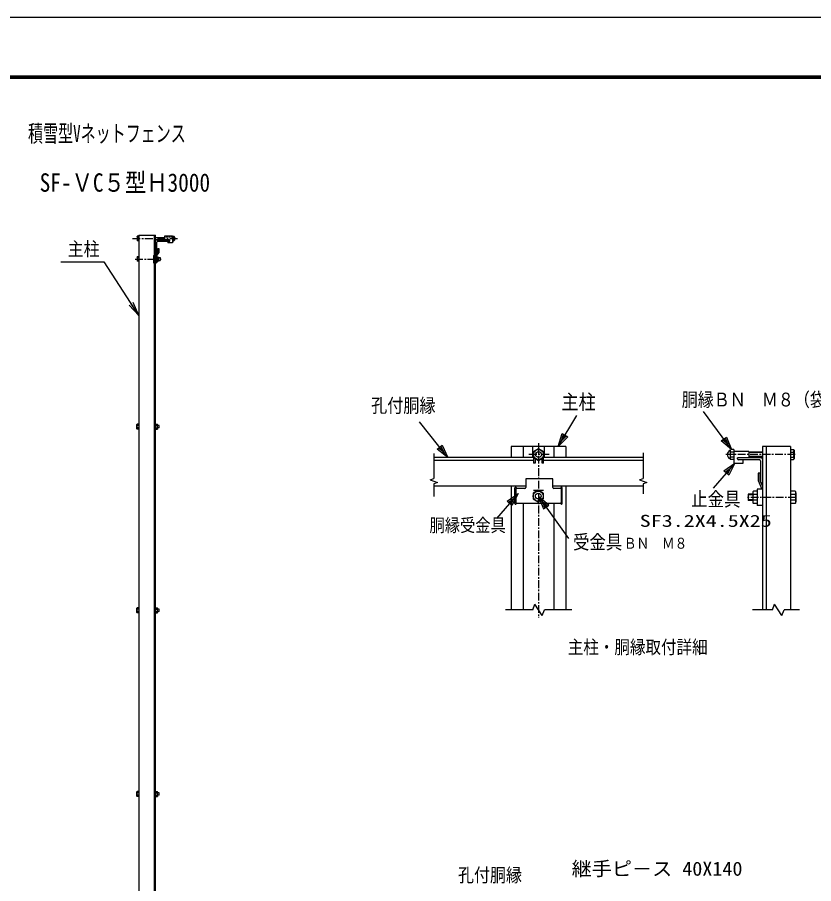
# Model space of a CAD drawing. Units: millimetres, scale not verified. Extents: x -4455 to 4455, y -3150 to 3150.
# Drawn here: x -110 to 2447, y 367 to 3150 of the extents above; entities that cross this region are included whole.
import ezdxf
from ezdxf.enums import TextEntityAlignment as Align

# ---------------------------------------------------------------- set-up
doc = ezdxf.new("R2010")
doc.units = ezdxf.units.MM
doc.header["$LTSCALE"] = 20
doc.linetypes.add('USER2', pattern=[2, 1.25, -0.25, 0.25, -0.25])
doc.linetypes.add('USER3', pattern=[0.375, 0.25, -0.125])
for name, color, linetype, lineweight in [('0-0_1', 7, 'Continuous', 25), ('0-1_2', 7, 'Continuous', 25), ('0-2_0', 4, 'Continuous', 25), ('0-4_EXTCNT-LMEC0', 2, 'Continuous', 25), ('0-6_EXTCNT-L', 1, 'Continuous', 25), ('0-7_WAKU', 7, 'Continuous', 25)]:
    doc.layers.add(name, color=color, linetype=linetype, lineweight=lineweight)
doc.layers.add('0-3_10', color=4, linetype='Continuous')
doc.styles.add('ＭＳ ゴシック', font='')
doc.styles.get('ＭＳ ゴシック').set_extended_font_data('MS Gothic')

# ---------------------------------------------------------------- blocks, each defined once
blk = doc.blocks.new('C51')
at = {"layer": '0-0_1', "color": 4}
blk.add_line((135061, 104010.5), (133661.3, 102411.8), dxfattribs=at)
blk.add_lwpolyline([(134349.7, 103516.8), (135061, 104010.5), (134665.7, 103240.2)], close=True, dxfattribs=at)
blk.add_lwpolyline([(134428.7, 103447.7), (134784.4, 103694.5), (134586.7, 103309.3)], dxfattribs=at)
blk = doc.blocks.new('C49')
at = {"layer": '0-0_1', "color": 4}
blk.add_line((116624.1, 104388.2), (114811.1, 106684), dxfattribs=at)
blk.add_lwpolyline([(116268.3, 105177.6), (116624.1, 104388.2), (115938.7, 104917.3)], close=True, dxfattribs=at)
blk.add_lwpolyline([(116185.9, 105112.5), (116363.8, 104717.8), (116021.1, 104982.3)], dxfattribs=at)
blk = doc.blocks.new('C52')
at = {"layer": '0-0_1', "color": 4}
blk.add_line((134851.1, 104894.6), (133050.8, 107334.7), dxfattribs=at)
blk.add_lwpolyline([(134521.3, 105695.2), (134851.1, 104894.6), (134183.4, 105445.9)], close=True, dxfattribs=at)
blk.add_lwpolyline([(134436.8, 105632.9), (134601.7, 105232.6), (134267.9, 105508.2)], dxfattribs=at)
blk = doc.blocks.new('C50')
at = {"layer": '0-0_1', "color": 4}
blk.add_line((123707.5, 105095.7), (124907.8, 107079.9), dxfattribs=at)
blk.add_lwpolyline([(124322, 105705.7), (123707.5, 105095.7), (123962.6, 105923.1)], close=True, dxfattribs=at)
blk.add_lwpolyline([(124232.1, 105760.1), (123924.9, 105455.1), (124052.5, 105868.8)], dxfattribs=at)
blk = doc.blocks.new('DARROWS')
at = {"layer": '0-2_0', "color": 2}
blk.add_line((0, 0), (-19.982, 0), dxfattribs=at)
blk.add_lwpolyline([(-20, -3.333), (0, 0), (-20, 3.333)], dxfattribs=at)

msp = doc.modelspace()

# ---------------------------------------------------------------- linework, layer by layer
at = {"layer": '0-0_1'}
for p, q in [((279.36, 2449.77), (279.36, -920.23)), ((329.86, -920.23), (329.86, 2449.77)), ((333.36, -920.23), (333.36, 2449.77)), ((340.36, 2395.77), (333.36, 2385.27)), ((343.56, 2394.8), (336.56, 2384.3)), ((340.36, 2406.77), (340.36, 2395.77)), ((340.36, 2406.77), (343.56, 2406.77)), ((343.56, 2406.77), (343.56, 2394.8)), ((326.56, 2385.27), (329.86, 2385.27)), ((326.56, 2385.27), (326.56, 2361.27)), ((333.36, 2385.27), (333.36, 2361.27)), ((336.56, 2384.3), (336.56, 2361.27)), ((341.64, 2378.07), (348.24, 2378.07)), ((341.64, 2368.47), (348.24, 2368.47)), ((348.24, 2378.07), (348.24, 2368.47)), ((326.56, 2361.27), (329.86, 2361.27)), ((333.36, 2361.27), (336.56, 2361.27)), ((1475.21, 1771.37), (1475.21, 1736)), ((1651.29, 1771.37), (1475.22, 1771.37)), ((1513.78, 1771.37), (1513.78, 1736)), ((1544.63, 1736), (1544.63, 1771.37)), ((1563.25, 1763.81), (1547.13, 1754.5)), ((1547.13, 1754.5), (1547.13, 1717.11)), ((1579.38, 1754.5), (1563.25, 1763.81)), ((1579.38, 1717.11), (1579.38, 1754.5)), ((1581.88, 1736), (1581.88, 1771.37)), ((1612.73, 1771.37), (1612.73, 1736)), ((1651.29, 1771.37), (1651.29, 1736)), ((2238.09, 1755.29), (2189.86, 1755.29)), ((2238.09, 1755.29), (2238.09, 1735.2)), ((2282.29, 1771.37), (2282.29, 1246.37)), ((2372.29, 1771.37), (2282.29, 1771.37)), ((2294.29, 1771.37), (2294.29, 1246.37)), ((2372.29, 1771.37), (2372.29, 1246.37)), ((1547.13, 1736), (1227.3, 1736)), ((1547.13, 1726.21), (1227.3, 1726.21)), ((1547.13, 1735.88), (1563.25, 1726.57)), ((1563.25, 1726.57), (1579.38, 1735.88)), ((1574.38, 1717.11), (1574.38, 1732.99)), ((1899.21, 1736), (1579.38, 1736)), ((1899.21, 1726.21), (1579.38, 1726.21)), ((2189.86, 1729.17), (2189.86, 1717.11)), ((2238.09, 1735.2), (2201.92, 1735.2)), ((2201.92, 1731.18), (2201.92, 1735.2)), ((2278.27, 1734.19), (2201.92, 1734.19)), ((2273.25, 1728.16), (2204.93, 1728.16)), ((2220, 1717.11), (2220, 1728.16)), ((1579.38, 1717.11), (1574.38, 1717.11)), ((2189.86, 1717.11), (2220, 1717.11)), ((2276.26, 1725.15), (2276.26, 1656.83)), ((2274.26, 1684.96), (2268.23, 1684.96)), ((2268.23, 1684.96), (2268.23, 1661.64)), ((2274.26, 1684.96), (2274.25, 1662.86)), ((1522.36, 1643.42), (1227.3, 1643.42)), ((1475.21, 1643.42), (1475.21, 1246.37)), ((1899.21, 1643.42), (1608.77, 1643.42)), ((1651.29, 1643.42), (1651.29, 1246.37)), ((2268.23, 1661.64), (2279.68, 1634.43)), ((2274.26, 1662.86), (2282.29, 1643.76)), ((2282.29, 1653.82), (2279.28, 1653.82)), ((1562.3, 1630.43), (1546.18, 1621.12)), ((1578.43, 1621.12), (1562.3, 1630.43)), ((2236.34, 1618.43), (2236.34, 1597.09)), ((2251, 1618.43), (2236.34, 1618.43)), ((2251, 1622.09), (2251, 1593.43)), ((2265.67, 1627.76), (2253.4, 1627.76)), ((2265.67, 1616.43), (2253.4, 1616.43)), ((2282.29, 1634.43), (2265.67, 1634.43)), ((2265.67, 1634.43), (2265.67, 1581.09)), ((2387.26, 1627.76), (2372.33, 1627.76)), ((2387.25, 1616.43), (2372.33, 1616.43)), ((2389.66, 1622.1), (2389.66, 1593.41)), ((1513.78, 1588.69), (1513.78, 1246.37)), ((1546.18, 1602.5), (1562.3, 1593.19)), ((1562.3, 1593.19), (1578.43, 1602.5)), ((1612.73, 1588.69), (1612.73, 1246.37)), ((2251, 1597.09), (2236.34, 1597.09)), ((2265.67, 1599.09), (2253.4, 1599.09)), ((2265.67, 1587.76), (2253.4, 1587.76)), ((2387.26, 1599.09), (2372.33, 1599.09)), ((2387.3, 1587.76), (2372.33, 1587.76)), ((2282.29, 1581.09), (2265.67, 1581.09))]:
    msp.add_line(p, q, dxfattribs=at)
at = {"layer": '0-0_1', "color": 4, "linetype": 'USER2'}
for p, q in [((259.36, 2439.27), (404.11, 2439.27)), ((268.03, 2373.27), (351.09, 2373.27)), ((1563.25, 1781.31), (1563.25, 1220.91)), ((1597.49, 1745.19), (1529.54, 1745.19)), ((2387.68, 1745.24), (2164.41, 1745.24)), ((2389.66, 1607.76), (2233.37, 1607.76))]:
    msp.add_line(p, q, dxfattribs=at)
at = {"layer": '0-0_1', "color": 4}
for p, q in [((341.64, 2377.11), (348.24, 2377.11)), ((341.64, 2369.43), (348.24, 2369.43)), ((1227.3, 1748.16), (1227.3, 1684.06)), ((1899.21, 1751.04), (1899.21, 1680.05)), ((1899.21, 1675.78), (1899.21, 1668.8)), ((1215.55, 1664.52), (1227.3, 1668.8)), ((1215.55, 1664.52), (1239.04, 1655.97)), ((1239.04, 1655.97), (1227.3, 1651.69)), ((1887.46, 1664.52), (1899.21, 1668.8)), ((1887.46, 1664.52), (1910.96, 1655.97)), ((1910.96, 1655.97), (1899.21, 1651.69)), ((1899.21, 1651.69), (1899.21, 1619.44)), ((2251, 1616.29), (2236.34, 1616.29)), ((1563.25, 1610.75), (1659.59, 1475.47)), ((1596.15, 1582.61), (1563.25, 1610.75)), ((1575.43, 1593.63), (1583.32, 1573.48)), ((1591.88, 1579.57), (1575.43, 1593.63)), ((2251, 1599.23), (2236.33, 1599.23)), ((1544.63, 1246.37), (1551.41, 1265)), ((1575.1, 1227.75), (1551.41, 1265)), ((2314.41, 1246.37), (2321.18, 1265)), ((2344.87, 1227.75), (2321.18, 1265)), ((1544.63, 1246.37), (1456.59, 1246.37)), ((1575.1, 1227.75), (1581.88, 1246.37)), ((1669.92, 1246.37), (1581.88, 1246.37)), ((2314.41, 1246.37), (2250.42, 1246.37)), ((2344.87, 1227.75), (2351.65, 1246.37)), ((2400.98, 1246.37), (2351.65, 1246.37))]:
    msp.add_line(p, q, dxfattribs=at)
at = {"layer": '0-0_1'}
msp.add_lwpolyline([(1552.13, 1732.99), (1552.13, 1717.11), (1547.13, 1717.11)], dxfattribs=at)
at = {"layer": '0-0_1', "color": 4}
msp.add_lwpolyline([(1563.25, 1610.75), (1579.04, 1570.44), (1596.15, 1582.61)], dxfattribs=at)
at = {"layer": '0-0_1'}
for centre, radius in [((1563.25, 1745.19), 16.13), ((1563.25, 1745.19), 9.31), ((1562.31, 1611.81), 16.13), ((1562.3, 1611.81), 9.31)]:
    msp.add_circle(centre, radius, dxfattribs=at)
for centre, radius, start, end in [((389.9, 2439.15), 6.88, 294.0287, 66.50071), ((2184.7, 1744.98), 15.29, 113.49933, 245.97135), ((2204.93, 1731.18), 3.01, 180.01749, 270), ((2273.25, 1725.15), 3.01, 0, 90), ((2278.27, 1730.17), 4.02, 0, 90), ((2279.28, 1656.8), 3.01, 179.99992, 270), ((2258.71, 1622.11), 7.75, 133.23149, 226.94679), ((2267.95, 1607.71), 16.94, 149.07794, 210.64148), ((2381.95, 1622.11), 7.75, 313.05395, 46.76926), ((2372.71, 1607.71), 16.94, 329.3584, 30.92194), ((2259.2, 1593.39), 8.14, 135.46316, 224.1324), ((2381.46, 1593.39), 8.14, 315.86685, 44.53607)]:
    msp.add_arc(centre, radius, start, end, dxfattribs=at)
at = {"layer": '0-1_2'}
for p, q in [((274.27, 2445.57), (274.84, 2446.55)), ((274.27, 2445.57), (274.27, 2432.99)), ((274.27, 2432.99), (274.84, 2432.02)), ((279.36, 2446.55), (274.84, 2446.55)), ((279.36, 2442.91), (274.84, 2442.91)), ((279.36, 2435.65), (274.84, 2435.65)), ((279.36, 2432.02), (274.84, 2432.02)), ((279.36, 2446.55), (279.36, 2432.02)), ((279.46, 2442.05), (279.46, 2427.53)), ((333.36, 2442.93), (362.57, 2442.93)), ((333.36, 2435.69), (362.57, 2435.69)), ((387.57, 2446.5), (387.57, 2432.04)), ((387.57, 2446.5), (392.08, 2446.5)), ((387.57, 2442.89), (392.13, 2442.89)), ((387.57, 2442.89), (387.57, 2435.65)), ((387.57, 2435.65), (392.08, 2435.65)), ((387.57, 2432.04), (392.08, 2432.04)), ((392.64, 2445.53), (392.08, 2446.5)), ((392.64, 2433.01), (392.08, 2432.04)), ((392.64, 2445.53), (392.64, 2433.01)), ((274.27, 2379.57), (274.84, 2380.55)), ((274.27, 2379.57), (274.27, 2366.99)), ((274.27, 2366.99), (274.84, 2366.02)), ((279.36, 2380.55), (274.84, 2380.55)), ((279.36, 2376.91), (274.84, 2376.91)), ((279.36, 2369.65), (274.84, 2369.65)), ((279.36, 2366.02), (274.84, 2366.02)), ((279.36, 2380.55), (279.36, 2366.02)), ((336.56, 2380.53), (341.08, 2380.53)), ((336.56, 2380.53), (336.56, 2366.01)), ((336.56, 2376.9), (341.08, 2376.9)), ((336.56, 2369.64), (341.08, 2369.64)), ((336.56, 2366.01), (341.08, 2366.01)), ((341.64, 2379.56), (341.08, 2380.53)), ((341.64, 2366.98), (341.08, 2366.01)), ((341.64, 2379.56), (341.64, 2366.98)), ((273.76, 1841.7), (274.38, 1842.77)), ((273.76, 1827.84), (273.76, 1841.7)), ((279.36, 1842.77), (274.38, 1842.77)), ((279.36, 1838.77), (274.38, 1838.77)), ((333.36, 1842.77), (339.14, 1842.77)), ((333.36, 1838.77), (339.14, 1838.77)), ((339.76, 1841.7), (339.14, 1842.77)), ((339.76, 1827.84), (339.76, 1841.7)), ((344.83, 1838.77), (339.76, 1838.77)), ((344.83, 1830.77), (344.83, 1838.77)), ((273.76, 1827.84), (274.38, 1826.77)), ((279.36, 1830.77), (274.38, 1830.77)), ((279.36, 1826.77), (274.38, 1826.77)), ((333.36, 1830.77), (339.14, 1830.77)), ((333.36, 1826.77), (339.14, 1826.77)), ((339.76, 1827.84), (339.14, 1826.77)), ((344.83, 1830.77), (339.76, 1830.77)), ((2178.61, 1759.16), (2179.85, 1761.32)), ((2178.61, 1759.16), (2178.61, 1731.32)), ((2189.86, 1761.32), (2179.85, 1761.32)), ((2189.86, 1761.32), (2189.86, 1729.17)), ((2372.29, 1761.32), (2382.34, 1761.32)), ((2372.29, 1761.32), (2372.29, 1729.04)), ((2383.59, 1759.16), (2382.34, 1761.32)), ((2383.59, 1759.16), (2383.59, 1731.2)), ((2178.61, 1731.32), (2179.85, 1729.17)), ((2189.86, 1753.28), (2179.75, 1753.28)), ((2189.86, 1737.21), (2179.85, 1737.2)), ((2189.86, 1729.17), (2179.85, 1729.17)), ((2189.86, 1753.28), (2189.86, 1737.21)), ((2282.29, 1753.28), (2238.08, 1753.28)), ((2282.29, 1737.21), (2238.08, 1737.21)), ((2372.29, 1753.25), (2382.34, 1753.25)), ((2372.29, 1737.11), (2382.34, 1737.11)), ((2372.29, 1729.04), (2382.34, 1729.04)), ((2383.59, 1731.2), (2382.34, 1729.04)), ((2372.33, 1620.66), (2372.33, 1594.84)), ((273.76, 1251.7), (274.38, 1252.77)), ((279.36, 1252.77), (274.38, 1252.77)), ((333.36, 1252.77), (339.14, 1252.77)), ((339.76, 1251.7), (339.14, 1252.77)), ((273.76, 1237.84), (273.76, 1251.7)), ((273.76, 1237.84), (274.38, 1236.77)), ((279.36, 1248.77), (274.38, 1248.77)), ((279.36, 1240.77), (274.38, 1240.77)), ((279.36, 1236.77), (274.38, 1236.77)), ((333.36, 1248.77), (339.14, 1248.77)), ((333.36, 1240.77), (339.14, 1240.77)), ((333.36, 1236.77), (339.14, 1236.77)), ((339.76, 1237.84), (339.14, 1236.77)), ((339.76, 1237.84), (339.76, 1251.7)), ((344.83, 1248.77), (339.76, 1248.77)), ((344.83, 1240.77), (339.76, 1240.77)), ((344.83, 1240.77), (344.83, 1248.77)), ((273.76, 661.7), (274.38, 662.77)), ((273.76, 647.84), (273.76, 661.7)), ((273.76, 647.84), (274.38, 646.77)), ((279.36, 662.77), (274.38, 662.77)), ((279.36, 658.77), (274.38, 658.77)), ((279.36, 650.77), (274.38, 650.77)), ((279.36, 646.77), (274.38, 646.77)), ((333.36, 662.77), (339.14, 662.77)), ((333.36, 658.77), (339.14, 658.77)), ((333.36, 650.77), (339.14, 650.77)), ((333.36, 646.77), (339.14, 646.77)), ((339.76, 661.7), (339.14, 662.77)), ((339.76, 647.84), (339.14, 646.77)), ((339.76, 647.84), (339.76, 661.7)), ((344.83, 658.77), (339.76, 658.77)), ((344.83, 650.77), (339.76, 650.77)), ((344.83, 650.77), (344.83, 658.77))]:
    msp.add_line(p, q, dxfattribs=at)
at = {"layer": '0-1_2', "color": 4}
for p, q in [((333.36, 2442.21), (362.57, 2442.21)), ((333.36, 2436.42), (362.57, 2436.42)), ((2282.29, 1751.67), (2238.08, 1751.67)), ((2282.29, 1738.81), (2238.08, 1738.81))]:
    msp.add_line(p, q, dxfattribs=at)
at = {"layer": '0-1_2'}
for centre, radius, start, end in [((286.25, 2439.28), 11.98, 162.34599, 197.64446), ((280.84, 2432.99), 6.57, 156.11459, 180.00005), ((280.84, 2445.57), 6.57, 180.00005, 203.88695), ((379.59, 2439.38), 13.02, 343.38898, 15.69304), ((386.1, 2433.01), 6.54, 0.00012, 23.96517), ((386.1, 2445.53), 6.57, 336.37143, 0.00012), ((286.25, 2373.28), 11.98, 162.34599, 197.64446), ((280.84, 2366.99), 6.57, 156.11459, 180.00005), ((280.84, 2379.57), 6.57, 180.00005, 203.88695), ((335.08, 2379.56), 6.57, 336.11305, 359.99995), ((329.67, 2373.27), 11.98, 342.35554, 17.65401), ((335.08, 2366.98), 6.57, 359.99995, 23.88541), ((280.99, 1841.7), 7.23, 179.99992, 203.88486), ((286.95, 1834.77), 13.19, 162.35463, 197.65355), ((332.53, 1841.7), 7.23, 336.12625, 0), ((326.51, 1834.78), 13.25, 342.41266, 17.55417), ((280.99, 1827.84), 7.23, 156.1122, 179.99992), ((332.53, 1827.84), 7.23, 0, 23.88957), ((2193.14, 1759.16), 14.61, 179.99992, 203.62862), ((2369, 1759.16), 14.59, 336.1131, 0), ((2193.14, 1731.32), 14.53, 156.03488, 179.99992), ((2207.6, 1745.48), 28.93, 164.30701, 196.61107), ((2356.97, 1745.18), 26.62, 342.35559, 17.65405), ((2369, 1731.2), 14.59, 0, 23.88546), ((280.99, 1251.7), 7.23, 179.99992, 203.88486), ((286.95, 1244.77), 13.19, 162.35463, 197.65355), ((280.99, 1237.84), 7.23, 156.1122, 179.99992), ((332.53, 1251.7), 7.23, 336.12625, 0), ((326.51, 1244.78), 13.25, 342.41266, 17.55417), ((332.53, 1237.84), 7.23, 0, 23.88957), ((280.99, 661.7), 7.23, 179.99992, 203.88486), ((286.95, 654.77), 13.19, 162.35463, 197.65355), ((280.99, 647.84), 7.23, 156.1122, 179.99992), ((332.53, 661.7), 7.23, 336.12625, 0), ((326.51, 654.78), 13.25, 342.41266, 17.55417), ((332.53, 647.84), 7.23, 0, 23.88957)]:
    msp.add_arc(centre, radius, start, end, dxfattribs=at)
at = {"layer": '0-2_0', "color": 7}
for p, q in [((279.36, 2449.77), (333.36, 2449.77)), ((333.36, 2434.77), (378.36, 2434.77)), ((333.36, 2384.47), (333.36, 2429.47)), ((337.36, 2392.77), (337.36, 2427.77)), ((340.36, 2430.77), (375.36, 2430.77)), ((376.97, 2435.17), (362.57, 2435.17)), ((372.57, 2429.97), (372.57, 2424.97)), ((376.97, 2429.97), (372.57, 2429.97)), ((387.57, 2424.97), (372.57, 2424.97)), ((378.36, 2434.77), (378.36, 2433.77)), ((387.57, 2446.57), (387.57, 2424.97)), ((334.36, 2389.77), (333.36, 2389.77)), ((1608.77, 1666.75), (1522.36, 1666.75)), ((1522.36, 1666.75), (1522.36, 1639.63)), ((1608.77, 1639.63), (1608.77, 1666.75)), ((1487.34, 1587.55), (1487.34, 1637.95)), ((1490.07, 1639.95), (1489.34, 1639.95)), ((1489.34, 1639.95), (1490.07, 1639.95)), ((1490.54, 1634.63), (1490.54, 1590.69)), ((1492.07, 1636.63), (1492.07, 1637.95)), ((1519.36, 1636.63), (1492.54, 1636.63)), ((1546.18, 1621.12), (1546.18, 1602.5)), ((1547.52, 1631.18), (1579.34, 1631.18)), ((1547.52, 1631.18), (1547.52, 1631.13)), ((1547.52, 1631.13), (1579.34, 1631.13)), ((1578.43, 1621.12), (1578.43, 1602.5)), ((1579.34, 1631.18), (1579.34, 1631.13)), ((1634.41, 1636.63), (1611.77, 1636.63)), ((1634.41, 1636.57), (1634.41, 1636.63)), ((1634.44, 1636.63), (1634.44, 1637.95)), ((1635.96, 1634.63), (1635.96, 1590.69)), ((1636.44, 1639.95), (1637.17, 1639.95)), ((1637.17, 1639.95), (1636.44, 1639.95)), ((1639.17, 1587.55), (1639.17, 1637.95)), ((1492.07, 1587.84), (1492.07, 1588.69)), ((1492.54, 1588.69), (1634.41, 1588.69)), ((1634.41, 1588.69), (1634.41, 1588.74)), ((1634.44, 1587.84), (1634.44, 1588.69)), ((1489.32, 1585.84), (1490.07, 1585.84)), ((1637.19, 1585.84), (1636.44, 1585.84))]:
    msp.add_line(p, q, dxfattribs=at)
at = {"layer": '0-2_0', "color": 7, "linetype": 'USER3'}
msp.add_line((387.57, 2443.37), (362.57, 2443.37), dxfattribs=at)
at = {"layer": '0-2_0', "color": 7}
msp.add_lwpolyline([(387.57, 2446.57), (362.57, 2446.57), (362.57, 2435.17)], dxfattribs=at)
for centre, radius, start, end in [((340.36, 2427.77), 3, 90, 180), ((375.36, 2433.77), 3, 270, 360), ((376.97, 2432.57), 2.6, 270, 90), ((334.36, 2392.77), 3, 270, 0), ((1489.34, 1637.95), 2, 90, 180), ((1490.07, 1637.95), 2, 0, 90), ((1492.54, 1634.63), 2, 90, 180), ((1519.36, 1639.63), 3, 270, 0), ((1611.77, 1639.63), 3, 180, 270), ((1633.96, 1634.63), 2, 0, 90), ((1636.44, 1637.95), 2, 90, 180), ((1637.17, 1637.95), 2, 0, 90), ((1489.32, 1587.84), 2, 188.18645, 270), ((1490.07, 1587.84), 2, 270, 0), ((1492.54, 1590.69), 2, 180, 270), ((1633.96, 1590.69), 2, 270, 0), ((1636.44, 1587.84), 2, 180, 270), ((1637.19, 1587.84), 2, 270, 351.81355)]:
    msp.add_arc(centre, radius, start, end, dxfattribs=at)
at = {"layer": '0-4_EXTCNT-LMEC0', "color": 4}
for p, q in [((1227.3, 1684.06), (1227.3, 1668.8)), ((1899.21, 1680.05), (1899.21, 1675.78)), ((1227.3, 1651.69), (1227.3, 1610))]:
    msp.add_line(p, q, dxfattribs=at)
at = {"layer": '0-6_EXTCNT-L', "color": 4}
msp.add_lwpolyline([(29.51, 2364.08), (167.3, 2364.08), (277.72, 2194.41)], dxfattribs=at)
at = {"layer": '0-7_WAKU', "color": 3}
msp.add_lwpolyline([(-4455.04, 3149.97), (4454.96, 3149.97), (4454.96, -3150.03), (-4455.04, -3150.03)], close=True, dxfattribs=at)
at = {"layer": '0-7_WAKU'}
for points in [[(-4155.04, 2962.47), (4154.96, 2962.47), (4154.96, -2962.53), (-4155.04, -2962.53)], [(-4153.17, 2960.59), (4153.08, 2960.59), (4153.08, -2960.66), (-4153.17, -2960.66)], [(-4151.29, 2958.72), (4151.21, 2958.72), (4151.21, -2958.78), (-4151.29, -2958.78)], [(-4149.42, 2956.84), (4149.33, 2956.84), (4149.33, -2956.91), (-4149.42, -2956.91)], [(-4147.54, 2954.97), (4147.46, 2954.97), (4147.46, -2955.03), (-4147.54, -2955.03)]]:
    msp.add_lwpolyline(points, close=True, dxfattribs=at)

# ---------------------------------------------------------------- block references
at = {"layer": '0-2_0', "xscale": 0.05, "yscale": 0.05}
for name, p in [('C50', (-4559.39, -3483.41)), ('C52', (-4559.39, -3483.41)), ('C49', (-4559.39, -3483.41)), ('C51', (-4559.39, -3483.41)), ('C51', (-5255.4, -3580.74))]:
    msp.add_blockref(name, p, dxfattribs=at)
at = {"layer": '0-6_EXTCNT-L', "xscale": 2.25, "yscale": 2.25, "rotation": 303.05542}
msp.add_blockref('DARROWS', (279.36, 2191.89), dxfattribs=at)

# ---------------------------------------------------------------- texts
at = {"layer": '0-0_1', "color": 4, "style": 'ＭＳ ゴシック'}
for s, height, width, p in [('主柱', 44.25, 0.85, (51.17, 2370.21)), ('胴縁ＢＮ\u3000Ｍ８（袋ナット）', 44.37, 0.85, (2022.94, 1886.36)), ('孔付胴縁', 44.57, 0.85, (1025.59, 1867.15)), ('主柱', 47.36, 0.85, (1636.95, 1876.48)), ('止金具', 45.45, 0.85, (2053.43, 1565.67)), ('胴縁受金具', 42.29, 0.85, (1213.1, 1484.41)), ('受金具', 45.45, 0.85, (1673.9, 1427.87)), ('ＢＮ\u3000Ｍ８', 35.18, 0.85, (1836.94, 1432.1)), ('主柱・胴縁取付詳細', 43.02, 0.85, (1657.12, 1092.33)), ('孔付胴縁', 44.23, 0.85, (1304.64, 358.88)), ('継手ピ－ス 40X140', 45.11, 1.05, (1669.42, 378.53))]:
    msp.add_text(s, height=height, dxfattribs=dict(at, width=width)).set_placement(p, align=Align.BOTTOM_LEFT)
at = {"layer": '0-3_10', "style": 'ＭＳ ゴシック'}
for s, height, width, p in [('積雪型Vネットフェンス', 54.4, 0.65, (-76.01, 2733.27)), ('SF-ＶC５型Ｈ3000', 59.09, 0.85, (-38.85, 2571.88))]:
    msp.add_text(s, height=height, dxfattribs=dict(at, width=width)).set_placement(p, align=Align.BOTTOM_LEFT)
at = {"layer": '0-4_EXTCNT-LMEC0', "color": 4, "style": 'ＭＳ ゴシック', "width": 1.35}
msp.add_text('SF3.2X4.5X25', height=38.48, dxfattribs=at).set_placement((1887.99, 1501.44), align=Align.BOTTOM_LEFT)

doc.saveas('drawing.dxf')
